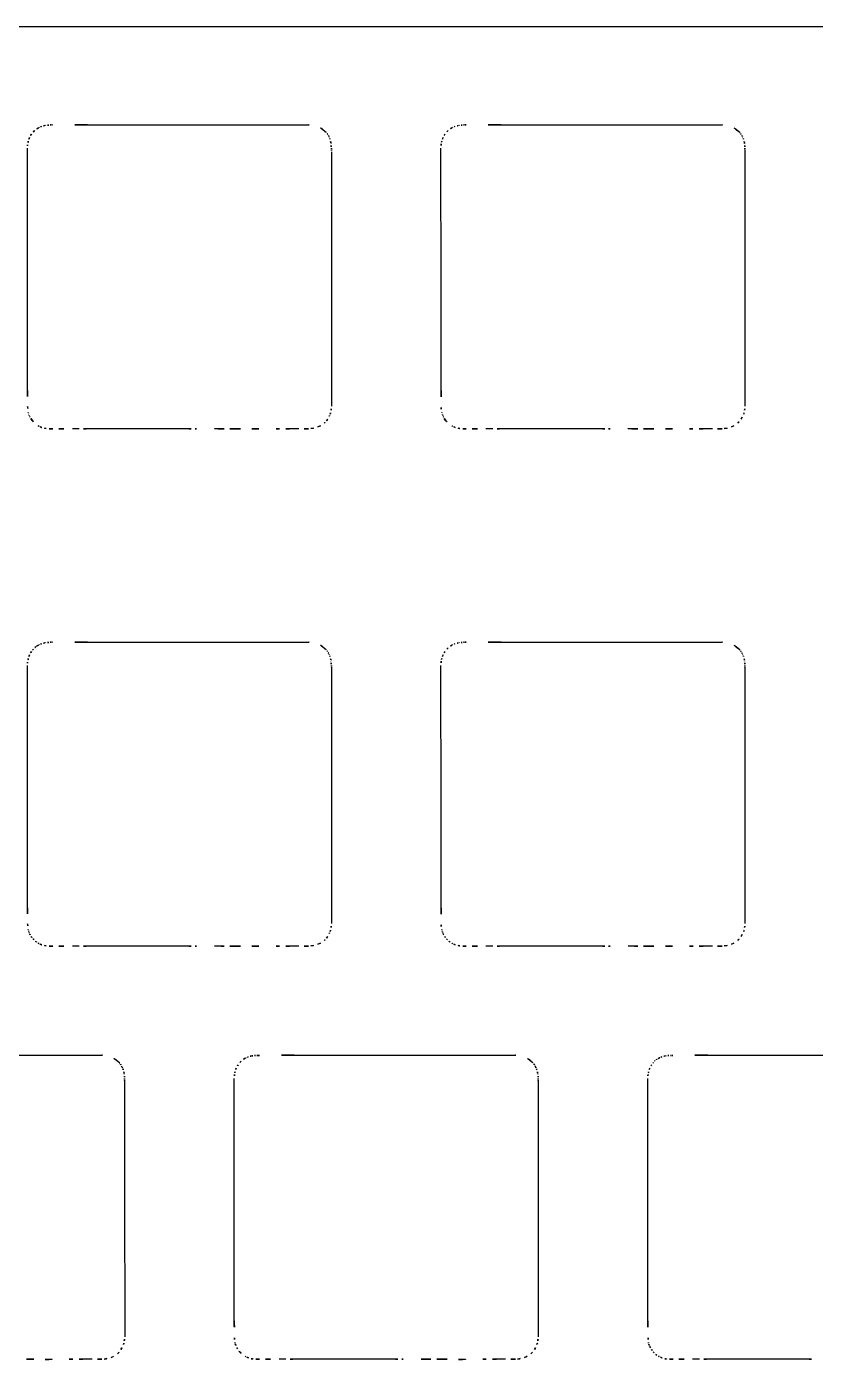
# Model space of a CAD drawing. Header units: millimetres. Extents: x 1963163760 to 1963164260, y 1135949646 to 1135950337.
# Drawn here: x 1963163908.2 to 1963163944.5, y 1135949904.4 to 1135949965.8 of the extents above; entities that cross this region are included whole.
import ezdxf

# ---------------------------------------------------------------- set-up
doc = ezdxf.new("R2010")
doc.units = ezdxf.units.MM

msp = doc.modelspace()

# ---------------------------------------------------------------- linework, layer by layer
at = {"linetype": 'ByBlock'}
msp.add_line((1963163837.761449, 1135949965.783134), (1963164174.191808, 1135949965.783077), dxfattribs=at)
for p, q in [((1963163911.014928, 1135949961.258621), (1963163921.206517, 1135949961.258865)), ((1963163930.064976, 1135949961.258621), (1963163940.256505, 1135949961.258865)), ((1963163908.250645, 1135949953.430618), (1963163908.245518, 1135949960.187408)), ((1963163922.250767, 1135949960.019851), (1963163922.250829, 1135949959.679794)), ((1963163927.300694, 1135949953.430618), (1963163927.295567, 1135949960.187408)), ((1963163941.300755, 1135949960.105026), (1963163941.300694, 1135949960.019836)), ((1963163941.300694, 1135949960.019836), (1963163941.300755, 1135949959.339691)), ((1963163922.250767, 1135949959.339721), (1963163922.250371, 1135949957.206161)), ((1963163922.250829, 1135949959.679794), (1963163922.250767, 1135949959.339721)), ((1963163941.300755, 1135949959.339691), (1963163941.300389, 1135949957.206154)), ((1963163922.250371, 1135949957.206161), (1963163922.250462, 1135949956.139389)), ((1963163941.300389, 1135949957.206154), (1963163941.30045, 1135949956.139389)), ((1963163922.250462, 1135949956.139389), (1963163922.250767, 1135949955.072616)), ((1963163941.30045, 1135949956.139389), (1963163941.300755, 1135949955.072616)), ((1963163922.250767, 1135949955.072616), (1963163922.252476, 1135949948.294174)), ((1963163941.300755, 1135949955.072616), (1963163941.302403, 1135949948.294174)), ((1963163908.251134, 1135949952.660621), (1963163908.250645, 1135949953.430618)), ((1963163927.301121, 1135949952.660621), (1963163927.300694, 1135949953.430618)), ((1963163908.251439, 1135949951.89061), (1963163908.251134, 1135949952.660621)), ((1963163927.301427, 1135949951.89061), (1963163927.301121, 1135949952.660621)), ((1963163908.251622, 1135949950.350494), (1963163908.251439, 1135949951.89061)), ((1963163927.30161, 1135949950.350494), (1963163927.301427, 1135949951.89061)), ((1963163908.251714, 1135949949.689564), (1963163908.251622, 1135949950.350494)), ((1963163927.301701, 1135949949.689564), (1963163927.30161, 1135949950.350494)), ((1963163908.251958, 1135949949.359146), (1963163908.251714, 1135949949.689564)), ((1963163908.252415, 1135949949.028793), (1963163908.251958, 1135949949.359146)), ((1963163927.301945, 1135949949.359146), (1963163927.301701, 1135949949.689564)), ((1963163927.302403, 1135949949.028793), (1963163927.301945, 1135949949.359146)), ((1963163910.632664, 1135949947.257587), (1963163910.31757, 1135949947.256225)), ((1963163911.122411, 1135949947.25848), (1963163910.94785, 1135949947.258453)), ((1963163911.296971, 1135949947.258346), (1963163911.122411, 1135949947.25848)), ((1963163911.646031, 1135949947.258125), (1963163911.296971, 1135949947.258346)), ((1963163911.995091, 1135949947.258034), (1963163911.646031, 1135949947.258125)), ((1963163912.693272, 1135949947.257919), (1963163911.995091, 1135949947.258034)), ((1963163914.18781, 1135949947.257721), (1963163912.693272, 1135949947.257919)), ((1963163914.935094, 1135949947.25756), (1963163914.18781, 1135949947.257721)), ((1963163915.682408, 1135949947.257156), (1963163914.935094, 1135949947.25756)), ((1963163920.537114, 1135949947.261081), (1963163920.324986, 1135949947.261917)), ((1963163920.749181, 1135949947.26004), (1963163920.537114, 1135949947.261081)), ((1963163929.682713, 1135949947.257587), (1963163929.367619, 1135949947.256225)), ((1963163930.172459, 1135949947.25848), (1963163929.997899, 1135949947.258453)), ((1963163930.346959, 1135949947.258346), (1963163930.172459, 1135949947.25848)), ((1963163930.696049, 1135949947.258125), (1963163930.346959, 1135949947.258346)), ((1963163931.04514, 1135949947.258034), (1963163930.696049, 1135949947.258125)), ((1963163931.743321, 1135949947.257919), (1963163931.04514, 1135949947.258034)), ((1963163933.237828, 1135949947.257721), (1963163931.743321, 1135949947.257919)), ((1963163933.985081, 1135949947.25756), (1963163933.237828, 1135949947.257721)), ((1963163934.732335, 1135949947.257156), (1963163933.985081, 1135949947.25756)), ((1963163939.587163, 1135949947.261081), (1963163939.375035, 1135949947.261917)), ((1963163939.799229, 1135949947.26004), (1963163939.587163, 1135949947.261081)), ((1963163911.014928, 1135949937.427002), (1963163921.206517, 1135949937.427246)), ((1963163930.064976, 1135949937.427002), (1963163940.256505, 1135949937.427246)), ((1963163908.250645, 1135949929.599014), (1963163908.245518, 1135949936.355804)), ((1963163922.250767, 1135949936.273437), (1963163922.250645, 1135949936.188232)), ((1963163922.250645, 1135949936.188232), (1963163922.250798, 1135949935.848171)), ((1963163922.250798, 1135949935.848171), (1963163922.250767, 1135949935.508087)), ((1963163927.300694, 1135949929.599014), (1963163927.295567, 1135949936.355804)), ((1963163941.300755, 1135949936.273437), (1963163941.300694, 1135949936.188232)), ((1963163941.300694, 1135949936.188232), (1963163941.300755, 1135949935.508087)), ((1963163922.250767, 1135949935.508087), (1963163922.250371, 1135949933.374555)), ((1963163941.300755, 1135949935.508087), (1963163941.300389, 1135949933.374555)), ((1963163922.250371, 1135949933.374555), (1963163922.250462, 1135949932.307785)), ((1963163941.300389, 1135949933.374555), (1963163941.30045, 1135949932.307785)), ((1963163922.250462, 1135949932.307785), (1963163922.250767, 1135949931.241012)), ((1963163941.30045, 1135949932.307785), (1963163941.300755, 1135949931.241012)), ((1963163922.250767, 1135949931.241012), (1963163922.252476, 1135949924.46257)), ((1963163941.300755, 1135949931.241012), (1963163941.302403, 1135949924.46257)), ((1963163908.251134, 1135949928.829017), (1963163908.250645, 1135949929.599014)), ((1963163927.301121, 1135949928.829017), (1963163927.300694, 1135949929.599014)), ((1963163908.251439, 1135949928.059005), (1963163908.251134, 1135949928.829017)), ((1963163927.301427, 1135949928.059005), (1963163927.301121, 1135949928.829017)), ((1963163908.251622, 1135949926.518905), (1963163908.251439, 1135949928.059005)), ((1963163927.30161, 1135949926.518905), (1963163927.301427, 1135949928.059005)), ((1963163908.251714, 1135949925.857963), (1963163908.251622, 1135949926.518905)), ((1963163927.301701, 1135949925.857963), (1963163927.30161, 1135949926.518905)), ((1963163908.251958, 1135949925.527548), (1963163908.251714, 1135949925.857963)), ((1963163908.252415, 1135949925.197204), (1963163908.251958, 1135949925.527548)), ((1963163927.301945, 1135949925.527548), (1963163927.301701, 1135949925.857963)), ((1963163927.302403, 1135949925.197204), (1963163927.301945, 1135949925.527548)), ((1963163910.632664, 1135949923.425983), (1963163910.31757, 1135949923.424629)), ((1963163911.122411, 1135949923.426874), (1963163910.94785, 1135949923.426849)), ((1963163911.296971, 1135949923.426727), (1963163911.122411, 1135949923.426874)), ((1963163911.995091, 1135949923.42643), (1963163911.296971, 1135949923.426727)), ((1963163912.693272, 1135949923.426315), (1963163911.995091, 1135949923.42643)), ((1963163914.18781, 1135949923.426109), (1963163912.693272, 1135949923.426315)), ((1963163914.935094, 1135949923.425941), (1963163914.18781, 1135949923.426109)), ((1963163915.682408, 1135949923.425537), (1963163914.935094, 1135949923.425941)), ((1963163920.537114, 1135949923.429476), (1963163920.324986, 1135949923.430309)), ((1963163920.749181, 1135949923.428421), (1963163920.537114, 1135949923.429476)), ((1963163929.682713, 1135949923.425983), (1963163929.367619, 1135949923.424629)), ((1963163930.172459, 1135949923.426874), (1963163929.997899, 1135949923.426849)), ((1963163930.346959, 1135949923.426727), (1963163930.172459, 1135949923.426874)), ((1963163931.04514, 1135949923.42643), (1963163930.346959, 1135949923.426727)), ((1963163931.743321, 1135949923.426315), (1963163931.04514, 1135949923.42643)), ((1963163933.237828, 1135949923.426109), (1963163931.743321, 1135949923.426315)), ((1963163933.985081, 1135949923.425941), (1963163933.237828, 1135949923.426109)), ((1963163934.732335, 1135949923.425537), (1963163933.985081, 1135949923.425941)), ((1963163939.587163, 1135949923.429476), (1963163939.375035, 1135949923.430313)), ((1963163939.799229, 1135949923.428421), (1963163939.587163, 1135949923.429476)), ((1963163901.489964, 1135949918.396103), (1963163911.681554, 1135949918.396346)), ((1963163920.539952, 1135949918.396103), (1963163930.73148, 1135949918.396347)), ((1963163939.58994, 1135949918.396103), (1963163949.781529, 1135949918.396347)), ((1963163912.725804, 1135949917.242523), (1963163912.725743, 1135949917.157333)), ((1963163912.725743, 1135949917.157333), (1963163912.725804, 1135949916.817287)), ((1963163912.725804, 1135949916.817287), (1963163912.725743, 1135949916.477218)), ((1963163917.77567, 1135949910.568115), (1963163917.770543, 1135949917.324905)), ((1963163931.775792, 1135949917.242538), (1963163931.77567, 1135949917.157364)), ((1963163931.77567, 1135949917.157364), (1963163931.775792, 1135949916.817276)), ((1963163931.775792, 1135949916.817276), (1963163931.775792, 1135949916.477188)), ((1963163936.825719, 1135949910.568115), (1963163936.820592, 1135949917.324905)), ((1963163912.725743, 1135949916.477218), (1963163912.725377, 1135949914.343654)), ((1963163931.775792, 1135949916.477188), (1963163931.775365, 1135949914.343656)), ((1963163912.725377, 1135949914.343654), (1963163912.725438, 1135949913.276884)), ((1963163931.775365, 1135949914.343656), (1963163931.775426, 1135949913.276886)), ((1963163912.725438, 1135949913.276884), (1963163912.725743, 1135949912.210113)), ((1963163931.775426, 1135949913.276886), (1963163931.775792, 1135949912.210113)), ((1963163912.725743, 1135949912.210113), (1963163912.727452, 1135949905.431671)), ((1963163931.775792, 1135949912.210113), (1963163931.77744, 1135949905.431672)), ((1963163917.776158, 1135949909.798117), (1963163917.77567, 1135949910.568115)), ((1963163936.826146, 1135949909.798117), (1963163936.825719, 1135949910.568115)), ((1963163917.776402, 1135949909.028105), (1963163917.776158, 1135949909.798117)), ((1963163936.826451, 1135949909.028105), (1963163936.826146, 1135949909.798117)), ((1963163917.776524, 1135949907.487991), (1963163917.776402, 1135949909.028105)), ((1963163936.826573, 1135949907.487991), (1963163936.826451, 1135949909.028105)), ((1963163917.776646, 1135949906.827064), (1963163917.776524, 1135949907.487991)), ((1963163936.826695, 1135949906.827064), (1963163936.826573, 1135949907.487991)), ((1963163917.776921, 1135949906.496655), (1963163917.776646, 1135949906.827064)), ((1963163917.77744, 1135949906.166321), (1963163917.776921, 1135949906.496655)), ((1963163936.826939, 1135949906.496655), (1963163936.826695, 1135949906.827064)), ((1963163936.827428, 1135949906.166321), (1963163936.826939, 1135949906.496655)), ((1963163911.01212, 1135949904.398592), (1963163910.800023, 1135949904.399429)), ((1963163911.224278, 1135949904.397537), (1963163911.01212, 1135949904.398592)), ((1963163920.157689, 1135949904.395071), (1963163919.842595, 1135949904.393722)), ((1963163920.647435, 1135949904.39596), (1963163920.472874, 1135949904.395935)), ((1963163920.821934, 1135949904.395813), (1963163920.647435, 1135949904.39596)), ((1963163921.520116, 1135949904.395529), (1963163920.821934, 1135949904.395813)), ((1963163922.218297, 1135949904.395416), (1963163921.520116, 1135949904.395529)), ((1963163923.712804, 1135949904.395216), (1963163922.218297, 1135949904.395416)), ((1963163924.460057, 1135949904.395045), (1963163923.712804, 1135949904.395216)), ((1963163925.207371, 1135949904.394638), (1963163924.460057, 1135949904.395045)), ((1963163930.062138, 1135949904.398592), (1963163929.850011, 1135949904.399429)), ((1963163930.274205, 1135949904.397537), (1963163930.062138, 1135949904.398592)), ((1963163939.207738, 1135949904.395071), (1963163938.892613, 1135949904.393722)), ((1963163939.697453, 1135949904.39596), (1963163939.522862, 1135949904.395935)), ((1963163939.871983, 1135949904.395813), (1963163939.697453, 1135949904.39596)), ((1963163940.221074, 1135949904.395611), (1963163939.871983, 1135949904.395813)), ((1963163940.570134, 1135949904.395529), (1963163940.221074, 1135949904.395611)), ((1963163941.268285, 1135949904.395416), (1963163940.570134, 1135949904.395529)), ((1963163942.762852, 1135949904.395216), (1963163941.268285, 1135949904.395416)), ((1963163943.510106, 1135949904.395045), (1963163942.762852, 1135949904.395216)), ((1963163944.257359, 1135949904.394638), (1963163943.510106, 1135949904.395045))]:
    msp.add_line(p, q)
for centre, radius, start, end in [((1963163909.318602, 1135949960.202434), 1.085998, 133.25418935, 144.9452172), ((1963163909.164811, 1135949960.366189), 0.861348, 118.51324824, 133.26762197), ((1963163909.201943, 1135949960.283996), 0.95132, 115.07685807, 118.11525518), ((1963163909.29253, 1135949960.095308), 1.160618, 110.17175799, 115.17938284), ((1963163909.290908, 1135949960.055845), 1.197198, 101.85817834, 109.44756905), ((1963163909.293706, 1135949960.038045), 1.215193, 99.22135, 101.81485401), ((1963163909.362815, 1135949959.418811), 1.837761, 94.2660199, 98.25432552), ((1963163909.37928, 1135949959.201853), 2.055342, 91.33499915, 94.27384105), ((1963163909.364674, 1135949955.88022), 5.37652, 89.881783, 90.35465298), ((1963163909.331455, 1135949986.993149), 25.736458, 270.0986553, 270.29595342), ((1963163910.471348, 1135949734.879946), 226.379328, 89.8624262, 90.25486249), ((1963163921.648564, 1135949972.683056), 11.43274, 267.78410331, 268.06494002), ((1963163921.226905, 1135949960.200681), 1.056755, 42.25286314, 88.06882197), ((1963163928.368371, 1135949960.203094), 1.08544, 133.27045349, 144.96708782), ((1963163928.213789, 1135949960.367105), 0.860062, 118.4832476, 133.26148554), ((1963163928.264745, 1135949960.259526), 0.978942, 115.15239696, 118.10185916), ((1963163928.34704, 1135949960.083708), 1.173066, 110.1836775, 115.14089618), ((1963163928.340896, 1135949960.055845), 1.197198, 101.85817834, 109.44756905), ((1963163928.343694, 1135949960.038045), 1.215193, 99.22135, 101.81485401), ((1963163928.412803, 1135949959.418811), 1.837761, 94.2660199, 98.25432552), ((1963163928.429268, 1135949959.201853), 2.055342, 91.33499915, 94.27384105), ((1963163928.414616, 1135949955.895), 5.36174, 89.88161908, 90.35514483), ((1963163928.381352, 1135949987.028608), 25.771917, 270.09858699, 270.29574851), ((1963163929.521375, 1135949734.862123), 226.397151, 89.8624262, 90.25484883), ((1963163940.326509, 1135949963.059707), 1.802202, 267.77386402, 268.92892294), ((1963163940.272812, 1135949960.193219), 1.064789, 42.40196248, 88.92326648), ((1963163910.921109, 1135949960.062153), 2.678521, 173.94277616, 177.31970356), ((1963163909.407895, 1135949960.222602), 1.156825, 166.1125029, 173.93667706), ((1963163909.419322, 1135949960.204136), 1.172447, 156.61574913, 165.37046074), ((1963163909.196441, 1135949960.30109), 0.929393, 145.5984631, 156.64844116), ((1963163921.741505, 1135949960.666788), 0.362446, 37.99524367, 42.41316936), ((1963163921.014133, 1135949960.118897), 1.273039, 33.08583707, 37.27531922), ((1963163921.348521, 1135949960.337217), 0.873692, 26.95556053, 33.06092866), ((1963163921.296824, 1135949960.317889), 0.928555, 23.47377316, 26.57263258), ((1963163920.986146, 1135949960.182639), 1.267396, 18.8992494, 23.48755071), ((1963163920.983158, 1135949960.201226), 1.264338, 10.82188673, 18.05846765), ((1963163920.996824, 1135949960.204013), 1.250392, 8.26568492, 10.81402888), ((1963163920.162743, 1135949960.121142), 2.088066, 3.60475568, 7.22564283), ((1963163929.485701, 1135949960.086026), 2.192479, 172.35343675, 177.34965159), ((1963163928.689032, 1135949960.192084), 1.388782, 167.17917935, 172.31666239), ((1963163928.469309, 1135949960.204136), 1.172447, 156.61574913, 165.37046074), ((1963163928.246428, 1135949960.30109), 0.929393, 145.5984631, 156.64844116), ((1963163940.761736, 1135949960.64059), 0.402077, 38.32148438, 42.30815773), ((1963163939.980515, 1135949960.061643), 1.374301, 33.18248782, 37.06212958), ((1963163940.415801, 1135949960.346734), 0.853964, 26.91230718, 33.15788287), ((1963163940.334192, 1135949960.310838), 0.942995, 23.55979478, 26.61276331), ((1963163940.036195, 1135949960.182639), 1.267396, 18.8992494, 23.48755071), ((1963163940.048385, 1135949960.205619), 1.248546, 10.75517902, 18.08271951), ((1963163939.913699, 1135949960.180117), 1.385625, 8.45185877, 10.75187025), ((1963163939.212852, 1135949960.122116), 2.087884, 3.57828486, 7.19934292), ((1963163919.880773, 1135949960.107632), 2.370332, 0.96647669, 3.50214701), ((1963163937.103051, 1135949960.062431), 14.852345, 179.8357474, 180.1642526), ((1963163918.533726, 1135949960.126312), 3.717102, 359.67165734, 0.32834266), ((1963163938.799371, 1135949960.101049), 2.501878, 1.06643181, 3.46882178), ((1963163933.930001, 1135949960.136883), 7.370823, 359.7523639, 0.08341029), ((1963163992.436498, 1135949949.197676), 84.184252, 180.11493849, 180.6220102), ((1963163974.613513, 1135949949.120183), 47.311198, 180.11067646, 181.06715569), ((1963163909.846882, 1135949948.301547), 1.589775, 180.64008404, 189.86500237), ((1963163921.292743, 1135949948.240541), 0.95128, 341.16597267, 352.21911417), ((1963163920.046404, 1135949948.410298), 2.209127, 352.23314947, 356.98683915), ((1963163928.68536, 1135949948.264694), 1.375079, 181.06868615, 189.86210531), ((1963163940.349108, 1135949948.238872), 0.944705, 341.13690409, 352.26676086), ((1963163939.130987, 1135949948.406667), 2.174328, 352.20462484, 357.03436039), ((1963163908.984821, 1135949948.158397), 0.715966, 190.39813747, 196.56151908), ((1963163908.918582, 1135949948.14853), 0.64973, 197.39248268, 203.34824229), ((1963163909.734775, 1135949948.501511), 1.53898, 203.37075325, 205.88471888), ((1963163909.584303, 1135949948.435348), 1.374734, 206.14164952, 210.44926377), ((1963163909.23868, 1135949948.232249), 0.973855, 210.45314584, 239.69209025), ((1963163921.297004, 1135949948.243327), 0.958508, 290.17992179, 310.36293524), ((1963163921.348818, 1135949948.159479), 0.861191, 311.34913704, 321.24720779), ((1963163921.107019, 1135949948.329852), 1.156553, 322.16329786, 334.88279028), ((1963163921.211317, 1135949948.282055), 1.041829, 334.8280907, 340.4507253), ((1963163928.034809, 1135949948.158397), 0.715966, 190.39813747, 196.56151908), ((1963163927.848505, 1135949948.109728), 0.523557, 197.26798886, 201.85730752), ((1963163928.604119, 1135949948.411231), 1.337102, 201.79372084, 203.59037612), ((1963163928.853779, 1135949948.527837), 1.612578, 203.83727595, 205.65573966), ((1963163928.582835, 1135949948.408226), 1.316594, 206.0686862, 210.61057524), ((1963163928.290917, 1135949948.234301), 0.976793, 210.54939562, 239.63585651), ((1963163940.346992, 1135949948.243327), 0.958508, 290.17992179, 310.36293524), ((1963163940.372416, 1135949948.187983), 0.900024, 311.4115065, 327.59253217), ((1963163940.183163, 1135949948.308131), 1.124193, 327.59211518, 340.53101414), ((1963163909.213204, 1135949948.200683), 0.933766, 240.06421127, 246.22950704), ((1963163909.257779, 1135949948.300338), 1.042935, 246.19517028, 257.62884135), ((1963163909.263202, 1135949948.379691), 1.121669, 258.22667493, 269.38662369), ((1963163909.873311, 1135950008.354006), 61.099086, 269.41662352, 269.82558404), ((1963163909.805125, 1135950068.899618), 121.644472, 269.94451153, 270.24136593), ((1963163911.134235, 1135949822.056198), 125.202394, 90.08529544, 90.22953597), ((1963163915.727076, 1135950002.358974), 55.101836, 269.95355471, 270.25203482), ((1963163915.223804, 1135950031.740225), 84.485845, 270.50568641, 270.62498843), ((1963163916.911265, 1135949877.124931), 70.138658, 89.67255899, 90.62567141), ((1963163916.246828, 1135949824.343333), 122.923726, 89.30566695, 89.50345263), ((1963163918.63826, 1135950022.17311), 74.920504, 269.31029814, 269.95945599), ((1963163918.6305, 1135950013.346646), 66.094037, 269.96076739, 270.6964779), ((1963163920.520686, 1135949857.827513), 89.436582, 90.42433621, 90.69624569), ((1963163920.128491, 1135949884.662062), 62.600163, 89.82016081, 90.24728093), ((1963163920.481241, 1135949895.425867), 51.834865, 89.2701063, 89.70382802), ((1963163921.15736, 1135949948.492199), 1.235773, 269.26670445, 276.68050296), ((1963163921.123969, 1135949948.71415), 1.460121, 276.96871641, 290.17965801), ((1963163928.267418, 1135949948.20915), 0.943244, 240.09521315, 246.19850324), ((1963163928.308549, 1135949948.303011), 1.045721, 246.21201408, 257.61845032), ((1963163928.313151, 1135949948.379688), 1.121665, 258.22865751, 269.38860447), ((1963163928.926641, 1135950008.941661), 61.686745, 269.41905508, 269.82405404), ((1963163928.85971, 1135950066.529855), 119.274711, 269.94116474, 270.24398875), ((1963163930.184284, 1135949822.056198), 125.202394, 90.08529544, 90.22953597), ((1963163934.777013, 1135950002.382411), 55.125272, 269.95356837, 270.25198018), ((1963163934.337915, 1135950025.241583), 77.98689, 270.50071386, 270.62996111), ((1963163935.961751, 1135949877.117597), 70.145997, 89.67294147, 90.6260129), ((1963163935.294667, 1135949824.343337), 122.923749, 89.30464233, 89.50242814), ((1963163937.687707, 1135950022.183795), 74.931181, 269.31085834, 269.95986581), ((1963163937.681, 1135950013.360867), 66.108251, 269.96033026, 270.69587672), ((1963163939.570673, 1135949857.827513), 89.436582, 90.42433621, 90.69624569), ((1963163939.178514, 1135949884.645687), 62.616538, 89.82017447, 90.24725361), ((1963163939.534069, 1135949895.820606), 51.440118, 89.26777004, 89.70464763), ((1963163940.207236, 1135949948.493613), 1.237191, 269.26849416, 276.67804099), ((1963163940.173957, 1135949948.71415), 1.460121, 276.96871641, 290.17965801), ((1963163909.48212, 1135949936.256839), 1.285309, 138.36712884, 144.97329548), ((1963163909.054862, 1135949936.636957), 0.713436, 126.47222718, 138.38766094), ((1963163909.915036, 1135949935.458191), 2.172669, 124.29521109, 126.23508958), ((1963163909.100523, 1135949936.652647), 0.726932, 118.50225775, 124.30450148), ((1963163909.201943, 1135949936.452407), 0.95132, 115.07685807, 118.11525518), ((1963163909.295188, 1135949936.256931), 1.167892, 110.17955412, 115.15568476), ((1963163909.289882, 1135949936.227483), 1.193799, 101.84214102, 109.45297402), ((1963163909.288837, 1135949936.234434), 1.186782, 99.20586317, 101.86159687), ((1963163909.362815, 1135949935.587207), 1.837761, 94.2660199, 98.25432552), ((1963163909.37928, 1135949935.370249), 2.055342, 91.33499915, 94.27384105), ((1963163909.364674, 1135949932.048616), 5.37652, 89.881783, 90.35465298), ((1963163909.356776, 1135949955.808312), 18.383197, 270.05919043, 270.3354052), ((1963163910.46912, 1135949711.048334), 226.379326, 89.86185247, 90.25428876), ((1963163921.583818, 1135949947.254363), 9.834357, 267.80127327, 268.12044547), ((1963163921.22692, 1135949936.369182), 1.056673, 42.24921695, 88.13739359), ((1963163921.540582, 1135949936.653702), 0.633193, 32.5756096, 42.27479536), ((1963163928.368272, 1135949936.371706), 1.085217, 133.2743769, 144.97479619), ((1963163928.213848, 1135949936.535489), 0.860114, 118.4858696, 133.26365994), ((1963163928.264745, 1135949936.427937), 0.978942, 115.15239696, 118.10185916), ((1963163928.349747, 1135949936.245203), 1.180478, 110.19144798, 115.11722209), ((1963163928.33987, 1135949936.227483), 1.193799, 101.84214102, 109.45297402), ((1963163928.338825, 1135949936.234434), 1.186782, 99.20586317, 101.86159687), ((1963163928.412803, 1135949935.587207), 1.837761, 94.2660199, 98.25432552), ((1963163928.429268, 1135949935.370249), 2.055342, 91.33499915, 94.27384105), ((1963163928.414616, 1135949932.063396), 5.36174, 89.88161908, 90.35514483), ((1963163928.401817, 1135949957.249672), 19.824562, 270.06901225, 270.32532369), ((1963163929.519147, 1135949711.030511), 226.397148, 89.86186613, 90.25428876), ((1963163940.326685, 1135949939.237178), 1.811292, 267.77945486, 268.93161458), ((1963163940.272852, 1135949936.361661), 1.064729, 42.40156642, 88.9204246), ((1963163940.761736, 1135949936.808986), 0.402077, 38.32148438, 42.30815773), ((1963163939.977256, 1135949936.227784), 1.378261, 33.18665174, 37.05526383), ((1963163910.921109, 1135949936.230549), 2.678521, 173.94277616, 177.31970356), ((1963163909.407895, 1135949936.390998), 1.156825, 166.1125029, 173.93667706), ((1963163909.428532, 1135949936.369524), 1.182119, 156.66018274, 165.34210866), ((1963163909.195972, 1135949936.469503), 0.928979, 145.58454623, 156.63933634), ((1963163921.149913, 1135949936.404727), 1.096454, 26.95016607, 32.54769665), ((1963163921.296824, 1135949936.486285), 0.928555, 23.47377316, 26.57263258), ((1963163920.986146, 1135949936.351035), 1.267396, 18.8992494, 23.48755071), ((1963163920.983158, 1135949936.369622), 1.264338, 10.82188673, 18.05846765), ((1963163920.996147, 1135949936.372345), 1.251069, 8.26342076, 10.81108179), ((1963163920.163224, 1135949936.289553), 2.087585, 3.6051664, 7.22648324), ((1963163919.881461, 1135949936.276049), 2.369643, 0.96661327, 3.50265317), ((1963163929.485353, 1135949936.25443), 2.19213, 172.35283013, 177.34943325), ((1963163928.689367, 1135949936.360443), 1.389117, 167.18073363, 172.3175994), ((1963163928.47852, 1135949936.369524), 1.182119, 156.66018274, 165.34210866), ((1963163928.24596, 1135949936.469503), 0.928979, 145.58454623, 156.63933634), ((1963163940.416973, 1135949936.515786), 0.852622, 26.90867214, 33.16386558), ((1963163940.334192, 1135949936.479234), 0.942995, 23.55979478, 26.61276331), ((1963163940.036195, 1135949936.351035), 1.267396, 18.8992494, 23.48755071), ((1963163940.048385, 1135949936.374015), 1.248546, 10.75517902, 18.08271951), ((1963163940.04594, 1135949936.370934), 1.251525, 8.32565231, 10.87283531), ((1963163939.213333, 1135949936.290527), 2.087404, 3.57870921, 7.20016977), ((1963163938.800099, 1135949936.269467), 2.501151, 1.06658205, 3.46931513), ((1963163918.536389, 1135949936.294731), 3.71444, 359.6715344, 0.3284656), ((1963163933.930001, 1135949936.305295), 7.370823, 359.7523639, 0.08341029), ((1963163992.462914, 1135949925.366192), 84.210668, 180.11497947, 180.62191458), ((1963163973.760604, 1135949925.28155), 46.458277, 180.10402384, 181.0781408), ((1963163909.846507, 1135949924.469911), 1.5894, 180.64046651, 189.8661949), ((1963163908.984821, 1135949924.326793), 0.715966, 190.39813747, 196.56151908), ((1963163908.917566, 1135949924.316571), 0.648654, 197.38946262, 203.35464223), ((1963163921.292647, 1135949924.408937), 0.951376, 341.16694034, 352.21951408), ((1963163920.046476, 1135949924.578677), 2.209054, 352.23316301, 356.98715434), ((1963163928.684714, 1135949924.432835), 1.374398, 181.06062512, 189.8562123), ((1963163928.034809, 1135949924.326793), 0.715966, 190.39813747, 196.56151908), ((1963163927.847768, 1135949924.277863), 0.522776, 197.26455402, 201.86073964), ((1963163940.348832, 1135949924.407311), 0.944986, 341.13895168, 352.26607118), ((1963163939.131052, 1135949924.575048), 2.174263, 352.20465191, 357.03467486), ((1963163909.734378, 1135949924.669835), 1.538585, 203.37395322, 205.88825632), ((1963163909.684555, 1135949924.651887), 1.485936, 206.10445006, 211.59377773), ((1963163909.030928, 1135949924.249829), 0.718552, 211.59093815, 222.95645078), ((1963163909.559174, 1135949924.748494), 1.444981, 223.15428198, 229.40433276), ((1963163909.188214, 1135949924.314824), 0.874296, 229.37034756, 239.70911602), ((1963163909.212314, 1135949924.367034), 0.931551, 240.04888737, 246.22928648), ((1963163909.258366, 1135949924.470457), 1.044763, 246.20417335, 257.61783688), ((1963163921.122142, 1135949924.888869), 1.466634, 277.00950995, 290.16091453), ((1963163921.297976, 1135949924.41035), 0.956832, 290.15283709, 310.37184169), ((1963163921.348823, 1135949924.32787), 0.861183, 311.34908822, 321.24725686), ((1963163921.1069, 1135949924.498286), 1.15667, 322.16539094, 334.88425677), ((1963163921.212452, 1135949924.450112), 1.040652, 334.81916884, 340.44662516), ((1963163928.604119, 1135949924.579627), 1.337102, 201.79372084, 203.59037612), ((1963163928.846932, 1135949924.693306), 1.605133, 203.84045635, 205.66686566), ((1963163928.734543, 1135949924.651887), 1.485936, 206.10445006, 211.59377773), ((1963163928.080915, 1135949924.249829), 0.718552, 211.59093815, 222.95645078), ((1963163928.607503, 1135949924.747047), 1.442781, 223.15743241, 229.41622025), ((1963163928.242566, 1135949924.320445), 0.881382, 229.39173851, 239.64501003), ((1963163928.266511, 1135949924.375465), 0.940988, 240.0799079, 246.19826467), ((1963163928.309798, 1135949924.475308), 1.049809, 246.23583734, 257.59761196), ((1963163940.17213, 1135949924.888869), 1.466634, 277.00950995, 290.16091453), ((1963163940.347964, 1135949924.41035), 0.956832, 290.15283709, 310.37184169), ((1963163940.372564, 1135949924.356277), 0.899849, 311.40875774, 327.5924714), ((1963163940.183091, 1135949924.476561), 1.124277, 327.59216442, 340.529826), ((1963163909.263147, 1135949924.548467), 1.122048, 258.23359781, 269.38965641), ((1963163909.860205, 1135949983.179296), 59.755916, 269.41604967, 269.83423106), ((1963163909.816966, 1135950040.38674), 116.963182, 269.93649288, 270.24523184), ((1963163911.134235, 1135949798.224594), 125.202394, 90.08529544, 90.22953597), ((1963163915.727436, 1135949976.747126), 53.321608, 269.95161494, 270.2600535), ((1963163915.223804, 1135950007.908621), 84.485845, 270.50568641, 270.62498843), ((1963163916.910806, 1135949853.293323), 70.138657, 89.67217642, 90.6253026), ((1963163916.244618, 1135949800.511718), 122.923749, 89.30464233, 89.50242814), ((1963163918.632693, 1135949997.887468), 74.466448, 269.3103801, 269.96344482), ((1963163918.629395, 1135949989.717313), 66.296292, 269.96179192, 270.69535767), ((1963163920.521039, 1135949833.313095), 90.119365, 90.42134447, 90.69114992), ((1963163920.130538, 1135949859.995784), 63.434823, 89.82436823, 90.24588759), ((1963163920.495093, 1135949872.63828), 50.790776, 89.27035217, 89.71336312), ((1963163921.157568, 1135949924.661779), 1.236941, 269.27333041, 276.66449412), ((1963163928.313145, 1135949924.548468), 1.122049, 258.23309408, 269.389151), ((1963163928.907673, 1135949982.861765), 59.438376, 269.41539401, 269.83569275), ((1963163928.86715, 1135950040.729878), 117.306317, 269.93653386, 270.24443954), ((1963163930.184284, 1135949798.224594), 125.202394, 90.08529544, 90.22953597), ((1963163934.777383, 1135949976.764135), 53.338617, 269.95161494, 270.26002618), ((1963163934.337915, 1135950001.409979), 77.98689, 270.50071386, 270.62996111), ((1963163935.960834, 1135949853.285985), 70.145994, 89.67219009, 90.62526162), ((1963163935.294667, 1135949800.511718), 122.923749, 89.30464233, 89.50242814), ((1963163937.682606, 1135949997.866442), 74.445422, 269.31028448, 269.96355411), ((1963163937.679456, 1135949989.705393), 66.284372, 269.96179192, 270.6954123), ((1963163939.571027, 1135949833.313095), 90.119365, 90.42134447, 90.69114992), ((1963163939.181256, 1135949859.695925), 63.734683, 89.8258026, 90.2453821), ((1963163939.548744, 1135949873.18269), 50.246355, 89.26673194, 89.71437397), ((1963163940.207556, 1135949924.660455), 1.235626, 269.26830293, 276.67159037), ((1963163912.019776, 1135949927.160647), 8.770825, 267.78999498, 268.1484642), ((1963163911.702209, 1135949917.339003), 1.055952, 42.23142344, 88.14484256), ((1963163912.215129, 1135949917.803214), 0.36416, 37.99508791, 42.39313461), ((1963163911.795588, 1135949917.466423), 0.90214, 32.53411526, 38.44898592), ((1963163918.83855, 1135949917.344839), 1.079016, 133.23736464, 145.00438637), ((1963163918.690279, 1135949917.50269), 0.862449, 118.50707434, 133.24485392), ((1963163918.725888, 1135949917.423662), 0.948912, 115.07299588, 118.11911142), ((1963163918.818254, 1135949917.231121), 1.162454, 110.17523238, 115.17492809), ((1963163918.815666, 1135949917.194264), 1.196252, 101.85764787, 109.45003626), ((1963163918.815063, 1135949917.193284), 1.197088, 99.18714013, 101.81976757), ((1963163918.886637, 1135949916.569962), 1.82407, 94.26022505, 98.28048309), ((1963163918.902801, 1135949916.364613), 2.030053, 91.31089605, 94.28460831), ((1963163918.893798, 1135949911.942417), 6.451826, 89.93843267, 90.33248184), ((1963163918.861604, 1135949940.297623), 21.903418, 270.10234362, 270.3341757), ((1963163919.987439, 1135949691.999648), 226.397128, 89.86017224, 90.25259489), ((1963163931.105356, 1135949928.125107), 9.735942, 267.79920893, 268.11999447), ((1963163930.75127, 1135949917.336969), 1.058006, 42.27923455, 88.12134791), ((1963163931.06614, 1135949917.622994), 0.63262, 32.58917947, 42.29769426), ((1963163938.145652, 1135949917.163567), 1.393604, 139.71910468, 144.9617027), ((1963163937.650215, 1135949917.583838), 0.743924, 129.91396568, 139.74225918), ((1963163938.014742, 1135949917.110927), 1.340756, 124.86234866, 128.89504958), ((1963163937.736568, 1135949917.509314), 0.854863, 118.50110214, 124.8269133), ((1963163937.788633, 1135949917.399304), 0.976408, 115.14857767, 118.10568487), ((1963163937.87245, 1135949917.22035), 1.174018, 110.18667222, 115.13988773), ((1963163937.866121, 1135949917.192172), 1.198384, 101.85606982, 109.43771841), ((1963163937.86507, 1135949917.193283), 1.19708, 99.18518856, 101.81781172), ((1963163937.937095, 1135949916.567085), 1.826974, 94.2682117, 98.28017979), ((1963163937.952876, 1135949916.362263), 2.032402, 91.3101443, 94.28212942), ((1963163937.943795, 1135949911.960154), 6.434089, 89.93835071, 90.33294629), ((1963163937.911592, 1135949940.297623), 21.903418, 270.10234362, 270.3341757), ((1963163939.037427, 1135949691.999648), 226.397128, 89.86017224, 90.25259489), ((1963163911.743961, 1135949917.433993), 0.963107, 26.96924524, 32.50886561), ((1963163911.672786, 1135949917.409153), 1.037856, 23.63698297, 26.4094215), ((1963163911.494803, 1135949917.334067), 1.231015, 18.79289769, 23.5171794), ((1963163911.47379, 1135949917.342739), 1.248204, 10.77505018, 18.10529941), ((1963163911.471605, 1135949917.340084), 1.250848, 8.32793197, 10.8758118), ((1963163910.63766, 1135949917.259581), 2.088065, 3.57844931, 7.19917857), ((1963163910.225637, 1135949917.238568), 2.5006, 1.0668279, 3.46973948), ((1963163919.992925, 1135949917.220594), 2.224829, 172.38956023, 177.31270113), ((1963163919.164511, 1135949917.329552), 1.389283, 167.18197972, 172.31885507), ((1963163918.954833, 1135949917.337777), 1.183632, 156.64647706, 165.31807715), ((1963163918.714499, 1135949917.442216), 0.921587, 145.54068438, 156.68468288), ((1963163930.692684, 1135949917.384277), 1.075853, 26.88467523, 32.58836855), ((1963163930.820753, 1135949917.454918), 0.929696, 23.4756817, 26.57073265), ((1963163930.546553, 1135949917.333272), 1.229661, 18.85352736, 23.58505409), ((1963163930.508297, 1135949917.338737), 1.264219, 10.82155445, 18.05880899), ((1963163930.384241, 1135949917.318368), 1.389898, 8.39359868, 10.68612356), ((1963163929.687648, 1135949917.259581), 2.088065, 3.57844931, 7.19917857), ((1963163929.525435, 1135949917.248462), 2.250655, 0.93341405, 3.60319547), ((1963163939.04288, 1135949917.221309), 2.224702, 172.40772442, 177.33098532), ((1963163938.18537, 1135949917.334159), 1.3598, 167.09838511, 172.3471792), ((1963163938.003847, 1135949917.338321), 1.182492, 156.6515371, 165.33089633), ((1963163937.770643, 1135949917.438989), 0.928488, 145.5914839, 156.65158014), ((1963163909.0093, 1135949917.263824), 3.716565, 359.67161636, 0.32838364), ((1963163928.06133, 1135949917.263832), 3.714523, 359.6715344, 0.3284656), ((1963163968.623819, 1135949906.259805), 50.846465, 180.10534889, 180.98422406), ((1963163984.141399, 1135949906.257717), 47.314059, 180.11067646, 181.06711471), ((1963163911.761084, 1135949905.379125), 0.957969, 341.23373864, 352.20895423), ((1963163910.521609, 1135949905.548161), 2.208917, 352.22316917, 356.97704527), ((1963163919.226278, 1135949905.41149), 1.441641, 180.99669791, 189.7773287), ((1963163918.509691, 1135949905.295872), 0.71587, 190.39774893, 196.56194693), ((1963163918.701516, 1135949905.367589), 0.920286, 197.43742417, 208.53358517), ((1963163930.811061, 1135949905.379295), 0.958034, 341.22430408, 352.19876351), ((1963163929.606356, 1135949905.544503), 2.174014, 352.19465437, 357.02500376), ((1963163938.210548, 1135949905.402205), 1.375242, 181.06871347, 189.86152367), ((1963163937.55974, 1135949905.295872), 0.71587, 190.39774893, 196.56194693), ((1963163937.373786, 1135949905.246983), 0.523731, 197.23433059, 201.82013518), ((1963163911.59586, 1135949905.862294), 1.47107, 277.0400102, 290.14965211), ((1963163911.773612, 1135949905.378572), 0.955723, 290.13508801, 310.37643491), ((1963163911.80186, 1135949905.322013), 0.894465, 311.34497472, 327.62813631), ((1963163911.607909, 1135949905.445725), 1.124511, 327.59538193, 340.53149379), ((1963163919.001891, 1135949905.530196), 1.261851, 208.50522859, 216.59149807), ((1963163918.238768, 1135949904.963157), 0.31112, 216.52210498, 218.35273052), ((1963163918.773159, 1135949905.385618), 0.99233, 218.33575058, 239.68331139), ((1963163918.735402, 1135949905.33182), 0.926846, 240.01948153, 246.22789258), ((1963163918.782518, 1135949905.437275), 1.042347, 246.19435056, 257.63433984), ((1963163930.646977, 1135949905.858935), 1.467594, 277.00996404, 290.1537836), ((1963163930.822726, 1135949905.37992), 0.957356, 290.1568694, 310.3667343), ((1963163930.849595, 1135949905.323353), 0.896999, 311.39936906, 327.63417318), ((1963163930.649214, 1135949905.450372), 1.134247, 327.63327109, 340.45635079), ((1963163938.121965, 1135949905.544879), 1.329034, 201.75374294, 203.56052301), ((1963163938.187142, 1135949905.578691), 1.402302, 203.76240116, 205.85461105), ((1963163938.259039, 1135949905.620699), 1.485335, 206.10339928, 211.59494203), ((1963163937.605796, 1135949905.21882), 0.718371, 211.58945974, 222.95785222), ((1963163938.147698, 1135949905.732229), 1.464847, 223.210373, 229.37579271), ((1963163937.765704, 1135949905.287038), 0.878235, 229.38043332, 239.67199069), ((1963163937.789943, 1135949905.340807), 0.936906, 240.05293861, 246.19461963), ((1963163937.833524, 1135949905.44047), 1.04568, 246.21395313, 257.61727681), ((1963163909.11041, 1135949978.861932), 74.47182, 269.30834452, 269.96135479), ((1963163909.103696, 1135949970.710304), 66.32019, 269.96240664, 270.69574013), ((1963163911.009208, 1135949813.602187), 90.799483, 90.42648093, 90.69426475), ((1963163910.603528, 1135949841.799574), 62.600163, 89.82016081, 90.24728093), ((1963163910.953854, 1135949852.109791), 52.288446, 89.27368555, 89.70367776), ((1963163911.632402, 1135949905.631274), 1.237339, 269.27164997, 276.67179706), ((1963163918.788125, 1135949905.51711), 1.12159, 258.22797436, 269.38867277), ((1963163919.390996, 1135949964.708195), 60.315744, 269.41596772, 269.83020127), ((1963163919.335365, 1135950024.604776), 120.212124, 269.94132867, 270.24176207), ((1963163920.658312, 1135949779.193681), 125.202392, 90.08485831, 90.22909884), ((1963163925.245531, 1135949961.0267), 56.632075, 269.96139577, 270.25180259), ((1963163924.814582, 1135949982.379082), 77.986873, 270.4994707, 270.62871794), ((1963163926.437885, 1135949833.811139), 70.589938, 89.67594678, 90.62302116), ((1963163925.771853, 1135949781.480838), 122.923726, 89.30566695, 89.50345263), ((1963163928.161225, 1135949979.092238), 74.702119, 269.30986104, 269.96086301), ((1963163928.156429, 1135949970.320835), 65.930715, 269.95982482, 270.69739325), ((1963163930.060846, 1135949813.57608), 90.825609, 90.42739625, 90.69516644), ((1963163929.652492, 1135949841.799578), 62.600163, 89.81921825, 90.24635204), ((1963163930.008544, 1135949852.958114), 51.440109, 89.26722367, 89.70410122), ((1963163930.682227, 1135949905.630426), 1.236511, 269.26738758, 276.68102648), ((1963163937.838185, 1135949905.517575), 1.122055, 258.22914508, 269.38834494), ((1963163938.442167, 1135949964.88138), 60.488932, 269.41654156, 269.82957285), ((1963163938.384824, 1135950024.951627), 120.558974, 269.94173848, 270.24132495), ((1963163939.708264, 1135949779.242167), 125.153906, 90.08487197, 90.22913982), ((1963163944.295531, 1135949961.062829), 56.668204, 269.96140943, 270.25172057)]:
    msp.add_arc(centre, radius, start, end)

doc.saveas('drawing.dxf')
